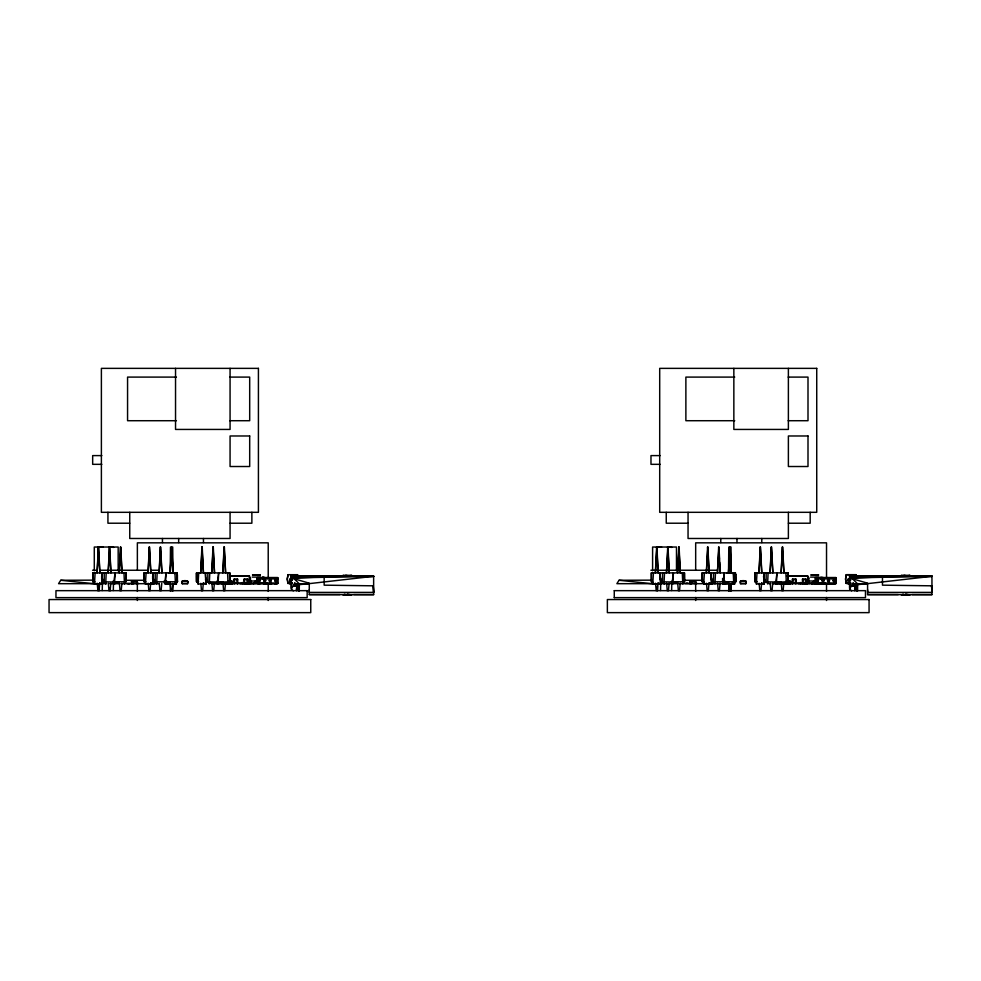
<?xml version="1.0" encoding="UTF-8"?>
<svg xmlns="http://www.w3.org/2000/svg" width="981" height="981" viewBox="0 0 981 981"><rect width="100%" height="100%" fill="white"/><g stroke="black" fill="none" stroke-linecap="round" stroke-linejoin="round"><path stroke-width="1.47" d="M237.488 578.974L237.488 583.683L237.488 578.974L234.238 578.974L234.251 583.683L234.238 578.974M247.543 578.974L247.531 583.683L267.249 583.241L247.482 583.634L245.446 583.241L247.531 583.572L247.543 578.974L244.281 578.974L244.294 583.683L244.281 578.974M291.32 587.766L291.32 575.81L341.621 576.105M795.799 578.974L795.799 583.683L795.799 578.974L792.55 578.974L792.562 583.683L792.55 578.974M802.593 578.974L802.605 583.683L802.593 578.974L805.855 578.974L805.842 583.683L825.561 583.241M849.632 587.766L849.632 575.81L901.465 576.117M250.351 577.834L250.817 583.634L250.351 581.022L257.856 581.022M808.663 577.846L809.129 583.634L808.663 581.022L816.155 581.022M127.812 583.683L129.529 583.683M136.101 583.266L137.831 583.499M686.124 583.266L687.84 583.266M93.158 572.892L93.011 581.782L92.937 572.892L126.169 572.892L126.12 581.782L114.618 581.782L115.096 572.892L113.563 583.965L113.465 581.193M198.591 581.782L196.519 581.782L196.568 572.892L229.762 572.892L229.713 581.782L219.352 582.174L218.211 581.782L218.677 572.892L217.157 583.965M735.235 572.892L735.394 581.782L735.443 572.892L702.212 572.892L702.286 581.782L702.433 572.892M756.903 581.782L754.83 581.782L754.88 572.892L788.074 572.892L788.025 581.782L777.663 582.174L776.523 581.782L776.989 572.892L775.554 583.965M262.344 577.968L262.712 577.11M172.705 547.006L172.987 572.892L171.749 547.006L170.204 572.892L170.486 547.006M731.017 547.006L731.299 572.892L730.06 547.006L728.515 572.892L728.797 547.006M277.709 583.523L277.672 577.613L257.194 577.625L257.059 578.937L257.23 583.548L277.709 583.523L277.672 577.613M299.254 591.028L299.352 583.916L291.32 575.982L373.638 576.313L373.638 594.621L353.712 594.609M836.02 583.523L835.984 577.613L815.505 577.625L815.37 578.937L815.53 583.548L836.02 583.523L835.984 577.613M857.566 591.028L857.664 583.916L849.632 575.982L931.95 576.313L931.95 594.621L912.023 594.609M144.121 572.892L143.974 581.782L145.973 581.782M196.691 575.859L196.605 581.782L196.519 572.892L196.74 581.782M651.47 572.892L651.323 581.782L652.451 581.782L652.941 583.965M176.543 580.973L176.494 583.965L165.789 583.965L166.157 581.341M734.855 580.973L734.806 583.965L724.101 583.965L724.468 581.341M309.273 591.617L309.273 589.765M867.584 591.617L867.584 589.765M102.245 590.525L102.404 582.996M113.318 590.525L113.477 582.996M172.828 591.077L172.987 583.965M660.556 590.525L660.716 582.996M671.629 590.525L671.789 582.996M731.139 591.077L731.299 583.965L734.928 581.794L734.229 583.965M805.855 578.974L805.842 583.683L803.758 583.241L823.697 583.597M133.502 583.474L131.687 583.474L133.821 583.474M262.344 578.913L262.393 577.65M820.656 578.913L820.656 577.968M257.194 577.625L257.23 583.548M815.53 583.548L815.505 577.625M106.193 572.892L105.703 583.965L105.212 581.782M157.156 572.892L156.666 583.965L156.175 581.782M198.334 581.193L198.052 583.965L205.912 583.965L205.421 572.892L205.912 583.965L203.288 582.873M209.787 572.892L209.296 583.965L208.806 581.782M664.505 572.892L664.014 583.965L663.524 581.782M715.468 572.892L714.977 583.965L714.487 581.782M756.645 581.193L756.363 583.965L764.224 583.965L763.733 572.892L764.224 583.965L761.599 582.873M768.098 572.892L767.608 583.965L767.117 581.782M170.204 572.892L171.442 547.006L171.994 556.141M221.301 583.205L220.578 583.205M255.612 583.462L256.2 583.205L255.416 583.205M728.515 572.892L729.754 547.006L731.299 572.892M779.613 583.205L778.828 583.634M814.488 583.634L813.727 583.205L814.512 583.205M725.781 583.241L728.883 583.536L728.675 591.077M99.706 582.873L102.318 583.965L101.828 572.892L102.318 583.965L94.458 583.965L95.12 572.892M150.669 582.873L153.294 583.965L152.791 572.892L153.294 583.965L145.421 583.965L146.083 572.892M198.052 583.965L198.702 572.892M658.018 582.873L660.63 583.965L660.139 572.892L660.63 583.965L652.77 583.965L653.432 572.892M708.981 582.873L711.593 583.965L711.102 572.892L711.593 583.965L703.733 583.965L704.395 572.892M756.363 583.965L757.013 572.892M229.615 583.683L230.376 582.922M275.6 583.683L276.36 582.922M788.601 583.376L788.687 582.922M834.586 583.376L834.672 582.922M242.405 583.572L242.368 582.469M166.096 582.873L165.789 583.965L167.015 583.094L166.243 583.965L166.414 581.328M724.407 582.873L724.101 583.965L725.327 583.094L724.554 583.965L724.726 581.328M137.315 581.328C122.613 583.83 140.258 577.233 136.886 583.683M182.491 583.683C179.315 579.513 190.682 579.673 187.285 583.683M255.183 581.328L258.015 581.5M695.627 581.328C680.924 583.83 698.57 577.233 695.198 583.683M740.802 583.683C737.626 579.513 748.993 579.673 745.597 583.683M813.494 581.328L816.327 581.5M854.758 590.574L855.248 584.124L867.584 583.634L931.95 576.313L910.061 575.982L931.95 576.288L849.632 577.944L867.584 583.205L867.584 594.584L931.95 594.621M99.032 590.77L99.731 583.29M110.117 590.77L110.804 583.29M121.19 590.77L121.889 583.29M149.995 590.77L150.694 583.29M161.08 590.77L161.779 583.29M172.153 590.77L172.852 583.29M202.626 590.77L203.325 583.29M213.699 590.77L214.398 583.29M224.784 590.77L225.483 583.29M657.344 590.77L658.043 583.29M668.429 590.77L669.116 583.29M679.502 590.77L680.201 583.29M708.307 590.77L709.005 583.29M719.392 590.77L720.091 583.29M730.465 590.77L731.164 583.29M760.937 590.77L761.636 583.29M772.01 590.77L772.709 583.29M783.096 590.77L783.794 583.29M219.462 583.205L219.94 583.205M254.361 583.205L277.243 583.683M854.782 590.562L855.432 584.026L852.514 583.891L849.632 589.029L851.618 590.856M271.455 583.683L270.682 582.922M829.767 583.683L828.994 582.922M691.997 583.425L689.986 583.474M102.49 583.965L102.809 581.782L101.558 577.981M153.453 583.965L153.784 581.782L152.521 577.981M205.556 579.244L206.071 583.965L205.912 581.193M660.802 583.965L661.12 581.782L659.87 577.981M711.765 583.965L712.096 581.782L710.833 577.981M763.868 579.244L764.383 583.965L764.224 581.193M249.505 582.947L249.493 576.117L229.812 576.117L249.493 576.117L249.505 582.959L237.39 582.959M807.817 582.947L807.804 576.117L786.603 576.117L807.804 576.117L807.817 582.959L795.701 582.959M218.616 583.205L219.119 583.205M253.454 583.634L254.018 583.205M776.866 583.634L777.43 583.205M811.765 583.634L812.329 583.205M265.324 583.597L266.771 583.683M297.807 574.694L288.022 574.694L287.237 579.06L287.936 583.487L292.203 583.487M846.333 574.694L856.082 574.707L846.333 574.694L845.548 579.06L846.235 583.487L850.515 583.487M288.046 574.707L287.249 579.06L287.813 582.15M846.358 574.707L845.561 579.06L846.125 582.15M296.605 590.452L297.697 584.799L294.202 583.891L291.32 589.029L293.307 590.856M855.187 589.041L855.432 584.026L856.033 586.846M165.789 581.794L166.243 583.965L166.782 581.193M724.101 581.794L724.554 583.965L725.094 581.193M124.967 581.782L124.477 583.965L123.986 572.892M174.777 583.965L176.617 581.794L175.476 583.965L175.93 581.782M228.561 581.782L228.07 583.965L227.58 572.892M683.279 581.782L682.788 583.965L682.298 572.892M733.089 583.965L734.928 581.794L733.788 583.965L734.242 581.782M786.872 581.782L786.382 583.965L785.891 572.892M270.731 583.56L271.823 583.683M830.134 583.683L829.092 583.425M166.243 583.965L166.868 581.794L153.784 581.782M724.554 583.965L725.18 581.794L712.096 581.782M175.918 583.965L176.617 581.794M231.136 576.092L230.976 576.055M296.851 590.537L299.352 583.916L309.273 583.634L373.638 576.313L351.75 575.982M855.162 590.537L857.664 583.916M931.95 592.401L931.57 585.657L931.95 592.401L867.584 592.401M293.577 585.951L295.171 583.205L296.421 585.976L293.577 585.951L296.421 585.976M851.888 585.951L853.482 583.205L854.733 585.976L851.888 585.951L854.733 585.976M276.311 583.597L275.232 583.683M833.911 583.683L834.365 583.597M93.453 580.151L60.736 580.274L58.553 583.683L97.806 583.683M651.764 580.151L619.048 580.274L616.865 583.683L656.117 583.683M222.074 583.205L221.62 583.634L222.466 583.634M780.385 583.205L779.932 583.634L780.778 583.634M795.726 576.092L796.621 576.092M230.339 583.597L229.333 583.572M833.543 583.683L834.623 583.597M846.198 583.29L850.601 583.119M287.899 583.266L292.289 583.106L288.058 583.07M820.79 577.208L823.157 577.527M846.272 583.143L850.662 583.045M113.453 581.782L114.458 581.782L113.097 581.353L113.612 581.782M164.416 581.782L165.421 581.782L164.06 581.353L164.575 581.782M217.046 581.782L218.052 581.782L216.691 581.353M671.764 581.782L672.77 581.782L671.58 581.782M723.291 581.353L722.372 581.353L723.586 581.782M775.358 581.782L776.008 581.782M165.789 583.965L169.394 583.155M724.101 583.965L727.706 583.155M800.692 583.683L800.68 582.469M182.491 581.279L187.727 581.328M740.802 581.279L746.038 581.328M823.868 583.683L825.082 583.683M343.963 576.19L345.913 575.32L350.291 576.301M344.932 594.143L342.994 595.026L351.75 595.026L347.372 594.032M902.275 576.19L904.224 575.32L908.602 576.301M903.243 594.143L901.306 595.026L910.061 595.026L905.684 594.032M295.722 586.135L296.52 585.78L294.607 583.205L295.722 586.135L293.944 585.865L296.52 585.78M854.034 586.135L854.831 585.78L852.918 583.205L854.034 586.135L852.256 585.865L854.831 585.78M691.813 583.474L690.624 583.474M787.289 583.683L790.661 583.241L787.927 583.683M113.735 547.398L109.149 547.03M672.034 547.398L667.46 547.03M347.372 576.301L351.75 575.32L342.994 575.32L344.932 576.19M905.684 576.301L910.061 575.32L901.306 575.32L903.243 576.19M247.482 583.241L245.446 583.683L249.53 583.634L224.514 583.683M768.859 583.683L770.894 583.634M805.793 583.241L803.758 583.683L807.841 583.634L782.826 583.683M827.106 583.683L829.448 583.499L827.572 583.499M103.312 547.03L98.725 547.398M661.623 547.03L657.037 547.398M789.178 576.092L789.165 576.055M239.818 576.055L239.339 576.055M798.129 576.055L797.651 576.055M119.044 581.782L115.758 581.782M170.007 581.782L165.581 581.782L166.059 572.892L164.612 583.965L164.428 581.193M222.626 581.782L219.352 581.782M677.356 581.782L672.929 581.782L673.407 572.892L671.96 583.965L671.777 581.193M728.319 581.782L723.892 581.782L724.37 572.892L722.838 583.965L722.556 578.434M780.937 581.782L777.663 581.782M299.144 584.664L309.273 583.634L298.641 583.977M857.455 584.664L867.584 583.634L856.953 583.977M299.352 583.916L296.936 584.124L296.446 590.574L297.12 584.026L297.721 586.846M271.455 578.005L270.744 578.067L276.286 578.067L270.756 578.067L271.823 578.005M830.134 578.005L829.055 578.067L834.598 578.067L833.543 578.005M309.273 583.634L296.936 584.124L298.555 591.077M867.584 583.634L855.248 584.124L856.867 591.077M234.263 582.506L237.488 582.395M244.318 582.506L247.531 582.395M792.574 582.506L795.799 582.395M802.63 582.506L805.842 582.395M373.638 594.621L309.273 594.572L309.273 583.205L291.32 577.944L324.159 576.951L324.159 585.167L373.185 585.816L373.638 592.401L309.273 592.401M849.632 577.944L882.471 576.951L882.471 585.167L931.496 585.816M223.079 583.56L213.331 583.376L231.271 583.683M225.777 583.487L232.35 583.241L213.11 583.585M823.022 583.376L806.541 583.376M370.585 576.35L373.638 576.288L342.994 575.884M291.32 577.944L373.638 576.313L346.048 576.006M772.918 583.56L788.626 583.634L773.053 583.425M231.688 581.267L228.647 581.292L231.712 581.5M214.631 583.634L210.547 583.241L212.595 583.634M789.999 581.267L786.958 581.292L790.024 581.5M289.702 583.683L292.264 583.658L289.702 583.621L289.702 579.048L292.264 579.048M848.013 583.683L850.576 583.658L848.013 583.621L848.013 579.048L850.576 579.048M263.104 577.098L264.845 577.527M361.449 576.337L373.638 576.288L346.195 576.129M321.805 576.509L373.638 576.313M880.116 576.509L931.95 576.313L901.306 575.884M919.761 576.337L931.95 576.288L904.359 576.006M807.792 577.527L808.602 577.588L808.663 578.913M257.059 578.937L277.77 578.913M815.37 578.937L836.082 578.913M289.702 582.849L292.264 582.849M848.013 582.849L850.576 582.849M176.421 377.096L127.567 377.096L127.567 420.714L176.421 420.714M229.848 377.096L249.689 377.096L249.689 420.714L229.848 420.714M734.732 377.096L685.878 377.096L685.878 420.714L734.732 420.714M788.16 377.096L808.001 377.096L808.001 420.714L788.16 420.714M101.852 455.601L92.668 455.601L92.668 464.332L101.852 464.332M660.164 455.601L650.979 455.601L650.979 464.332L660.164 464.332M129.75 523.216L107.935 523.216L107.935 512.315M230.069 523.216L251.872 523.216L251.872 512.315M688.049 523.216L666.246 523.216L666.246 512.315M788.381 523.216L810.183 523.216L810.183 512.315M92.57 570.243L97.168 570.243M100.087 570.243L148.29 570.243M151.172 570.243L158.701 570.243M650.881 570.243L717.013 570.243M734.928 574.719L735.713 574.719L735.713 581.794L725.033 581.782M252.203 577.098L260.492 577.098M810.514 577.098L818.804 577.098M815.554 577.65L835.935 577.65M257.243 577.65L277.623 577.65M289.702 580.065L292.264 580.065M848.013 580.065L850.576 580.065M125.433 580.274L144.33 580.274M683.745 580.274L702.641 580.274M227.96 581.279L232.791 581.5L232.791 583.683M786.272 581.279L791.103 581.5L791.103 583.683M228.659 581.5L232.791 581.5M785.585 581.5L791.103 581.5M95.01 581.782L92.937 581.782L92.987 572.892L93.158 581.782M102.809 581.782L116.469 582.076M177.402 574.719L177.402 581.794L166.721 581.782M206.402 581.782L220.063 582.076M661.12 581.782L674.781 582.076M704.284 581.782L702.212 581.782L702.261 572.892L702.433 581.782M764.714 581.782L778.374 582.076M231.32 582.959L234.349 582.959M789.631 582.959L793.139 582.996M815.334 583.339L836.143 583.352M126.905 583.437L138.738 583.425M150.902 583.462L154.826 583.683M182.491 583.462L187.285 583.462M248.23 583.376L277.831 583.352M685.216 583.437L697.05 583.425M709.214 583.462L713.138 583.683M740.802 583.462L745.597 583.462M773.138 583.376L780.631 583.376M783.635 583.376L789.582 583.683M829.301 583.597L834.561 583.658M99.265 583.683L106.537 583.683L103.263 581.034M109.676 583.683L119.621 583.683M121.068 583.683L148.695 583.683M150.154 583.683L158.873 583.683M218.273 583.634L219.082 583.634M253.172 583.634L253.981 583.634M657.577 583.683L667.754 583.683M667.987 583.683L677.932 583.683M679.379 583.683L707.007 583.683M708.466 583.683L721.55 583.683M776.584 583.634L777.393 583.634M777.651 583.634L778.252 583.205M811.483 583.634L812.293 583.634M812.55 583.634L835.554 583.683M614.278 590.66L865.475 590.66L865.487 597.637L614.278 597.637M867.584 594.584L898.24 594.596M309.273 594.584L339.929 594.596M802.507 579.746L805.941 579.759M792.464 579.746L795.885 579.759M848.013 580.139L850.576 580.139M289.702 580.139L292.264 580.139M234.152 579.746L237.574 579.759M244.195 579.746L247.629 579.759M904.507 576.129L931.95 576.288M869.043 576.828L882.471 576.951M310.732 576.828L324.159 576.951M848.013 579.428L850.576 579.452M821.489 583.634L825.561 583.683L823.758 583.683M289.702 579.428L292.264 579.452M263.178 583.634L267.249 583.683L265.213 583.241M784.15 583.683L783.12 583.646L783.782 583.683M224.808 583.646L225.838 583.683M740.373 581.328L745.597 581.279M689.962 581.328L695.198 581.279M182.061 581.328L187.285 581.279M131.65 581.328L136.886 581.279M833.114 580.715L834.99 580.813M827.572 580.715L829.448 580.813M822.041 580.715L823.917 580.813M816.499 580.715L818.375 580.813M274.803 580.715L276.679 580.813M269.26 580.715L271.136 580.813M263.73 580.715L265.606 580.813M258.187 580.715L260.063 580.813M275.232 578.005L276.299 578.067L275.6 578.005M733.616 573.395L726.725 572.892L733.481 573.395M175.305 573.395L168.413 572.892L175.17 573.395M619.048 580.274L651.764 583.683M60.736 580.274L93.453 583.683M786.774 583.683L790.661 583.683L788.626 583.241M228.524 583.683L232.35 583.683L230.314 583.241M724.37 581.782L725.744 582.076M166.059 581.782L167.432 582.076M852.514 583.891L856.008 584.799M295.367 584.198L297.697 584.799M167.469 583.241L170.191 583.965L170.363 591.077M723.377 581.782L722.372 581.353L722.887 581.782M671.691 581.782L672.414 581.782M164.06 581.353L165.066 581.782M113.097 581.353L114.103 581.782M671.384 581.917L673.567 583.683M661.574 581.034L664.848 583.683M113.073 581.917L115.255 583.683M813.151 583.205L813.494 581.279M254.839 583.205L255.183 581.279M735.713 574.719L734.928 572.892M853.053 583.205L854.402 585.865M294.741 583.205L296.09 585.865M763.451 576.705L765.695 581.782M710.833 576.705L713.077 581.782M659.87 576.705L662.101 581.782M205.703 577.981L207.383 581.782M152.521 576.705L154.765 581.782M101.558 576.705L103.802 581.782M250.302 577.625L250.351 578.913M703.904 583.965L703.414 581.782L703.733 583.965M145.593 583.965L145.102 581.782L145.421 583.965M94.63 583.965L94.139 581.782L94.458 583.965M735.223 576.264L735.713 581.794L735.247 573.799M652.451 581.782L652.77 583.965M735.272 577.65L735.713 581.794M177.107 579.023L177.402 581.794L177.083 576.46M781.134 581.782L781.98 590.77M770.195 583.29L770.894 590.77M759.122 583.29L759.821 590.77M728.515 581.782L729.349 590.77M717.577 583.29L718.276 590.77M706.492 583.29L707.191 590.77M677.552 581.782L678.386 590.77M666.614 583.29L667.301 590.77M655.529 583.29L656.228 590.77M222.822 581.782L223.668 590.77M211.884 583.29L212.583 590.77M200.811 583.29L201.51 590.77M170.204 581.782L171.037 590.77M159.265 583.29L159.964 590.77M148.18 583.29L148.879 590.77M119.241 581.782L120.074 590.77M108.302 583.29L109.001 590.77M97.217 583.29L97.916 590.77M177.034 577.65L177.402 581.794M719.404 559.195L718.668 547.006L717.43 572.892L718.987 547.006L720.226 572.892L719.588 562.236M172.166 559.195L172.987 572.892M373.258 585.657L373.638 592.401M733.261 572.892L733.751 583.965M174.949 572.892L175.44 583.965M657.356 586.013L657.454 590.525M110.154 587.521L110.215 590.525M99.007 584.504L99.142 590.525M787.853 572.892L788.025 581.782L788.05 572.892M755.051 581.782L754.88 572.892L754.88 577.343M684.26 572.892L684.431 581.782L684.48 572.892L651.249 572.892L651.47 581.782M229.542 572.892L229.713 581.782L229.738 572.892M176.923 572.892L177.083 581.782L177.132 572.892L143.9 572.892L144.121 581.782M125.948 572.892L126.12 581.782L126.144 572.892M674.07 581.782L684.48 581.782L684.456 572.892M735.419 572.892L735.443 581.782M177.107 572.892L177.132 581.782M849.632 575.81L849.632 589.029M826.529 577.735L826.529 542.836L695.676 542.836L695.676 570.145M826.529 583.805L826.529 591.396M826.529 597.454L826.529 600.495M803.218 583.683L798.411 583.683M788.381 368.365L788.381 429.433L733.849 429.433L733.849 368.365M788.381 512.315L788.381 538.483L688.049 538.483L688.049 512.315M766.136 572.892L766.136 581.782M761.771 538.483L761.771 542.567M746.038 581.279L746.038 583.683L740.373 583.683L740.373 581.279M736.976 538.483L736.976 542.567M720.765 538.483L720.765 542.567M713.506 572.892L713.506 581.782M695.627 581.279L695.676 591.396M695.676 597.454L695.676 600.495M689.962 581.279L689.962 583.683M676.485 570.868L676.485 547.03L652.598 547.03L652.598 570.758M662.543 572.892L662.543 581.782M614.265 590.66L614.265 597.637M291.32 575.81L291.32 589.029M268.218 577.735L268.218 542.836L137.365 542.836L137.365 570.145M268.218 583.805L268.218 591.396M268.218 597.454L268.218 600.495M244.907 583.683L240.1 583.683M230.069 368.365L230.069 429.433L175.538 429.433L175.538 368.365M230.069 512.315L230.069 538.483L129.75 538.483L129.75 512.315M207.825 572.892L207.825 581.782M203.459 538.483L203.459 542.567M187.727 581.279L187.727 583.683L182.061 583.683L182.061 581.279M178.665 538.483L178.665 542.567M162.454 538.483L162.454 542.567M155.194 572.892L155.194 581.782M137.315 581.279L137.365 591.396M137.365 597.454L137.365 600.495M131.65 581.279L131.65 583.683M118.174 570.868L118.174 547.03L94.286 547.03L94.286 570.758M104.231 572.892L104.231 581.782M98.321 547.006L97.082 572.892L98.627 547.006L99.866 572.892L98.321 547.006M109.394 547.006L108.155 572.892L109.713 547.006L110.951 572.892L109.394 547.006M120.479 547.006L119.241 572.892L120.786 547.006L122.024 572.892L120.479 547.006M149.284 547.006L148.045 572.892L149.59 547.006L150.829 572.892L149.284 547.006M160.357 547.006L159.118 572.892L160.676 547.006L161.914 572.892L160.357 547.006M201.914 547.006L200.664 572.892L202.221 547.006L203.459 572.892L201.914 547.006M212.987 547.006L211.749 572.892L213.294 547.006L214.532 572.892L212.987 547.006M224.06 547.006L222.822 572.892L224.379 547.006L225.618 572.892L224.06 547.006M656.632 547.006L655.394 572.892L656.939 547.006L658.177 572.892L656.632 547.006M667.705 547.006L666.467 572.892L668.024 547.006L669.263 572.892L667.705 547.006M678.791 547.006L677.552 572.892L679.097 547.006L680.336 572.892L678.791 547.006M707.595 547.006L706.357 572.892L707.902 547.006L709.14 572.892L707.595 547.006M760.214 547.006L758.975 572.892L760.533 547.006L761.771 572.892L760.214 547.006M771.299 547.006L770.06 572.892L771.606 547.006L772.844 572.892L771.299 547.006M782.372 547.006L781.134 572.892L782.691 547.006L783.929 572.892L782.372 547.006M113.894 581.782L113.649 583.965L113.894 581.782M723.169 581.782L722.923 583.965L723.169 581.782M260.259 574.989L252.46 575.001L260.247 575.001M818.571 574.989L810.772 575.001L818.559 575.001M260.063 583.499L258.187 583.585L260.063 583.585M265.606 583.499L263.73 583.585L265.606 583.585M271.136 583.499L269.26 583.585L271.136 583.585M276.679 583.499L274.803 583.585L276.679 583.585M818.375 583.499L816.499 583.585L818.375 583.585M823.917 583.499L822.041 583.585L823.917 583.585M834.99 583.499L833.114 583.585L834.99 583.585M258.42 368.365L101.386 368.365L101.386 512.315L258.42 512.315L258.42 368.365M816.732 368.365L659.698 368.365L659.698 512.315L816.732 512.315L816.732 368.365M249.689 435.981L230.069 435.981L230.069 466.515L249.689 466.515L249.689 435.981M808.001 435.981L788.381 435.981L788.381 466.515L808.001 466.515L808.001 435.981M260.063 580.188L258.187 580.188L258.187 581.059L260.063 581.059L260.063 580.188M265.606 580.188L263.73 580.188L263.73 581.059L265.606 581.059L265.606 580.188M271.136 580.188L269.26 580.188L269.26 581.059L271.136 581.059L271.136 580.188M276.679 580.188L274.803 580.188L274.803 581.059L276.679 581.059L276.679 580.188M818.375 580.188L816.499 580.188L816.499 581.059L818.375 581.059L818.375 580.188M823.917 580.188L822.041 580.188L822.041 581.059L823.917 581.059L823.917 580.188M829.448 580.188L827.572 580.188L827.572 581.059L829.448 581.059L829.448 580.188M834.99 580.188L833.114 580.188L833.114 581.059L834.99 581.059L834.99 580.188M307.163 590.66L55.966 590.66L55.954 597.637L307.163 597.637L307.176 590.66M310.756 599.55L49.05 599.55L49.05 612.635L310.756 612.635L310.756 599.55M869.068 599.55L607.362 599.55L607.362 612.635L869.068 612.635L869.068 599.55"/></g></svg>
